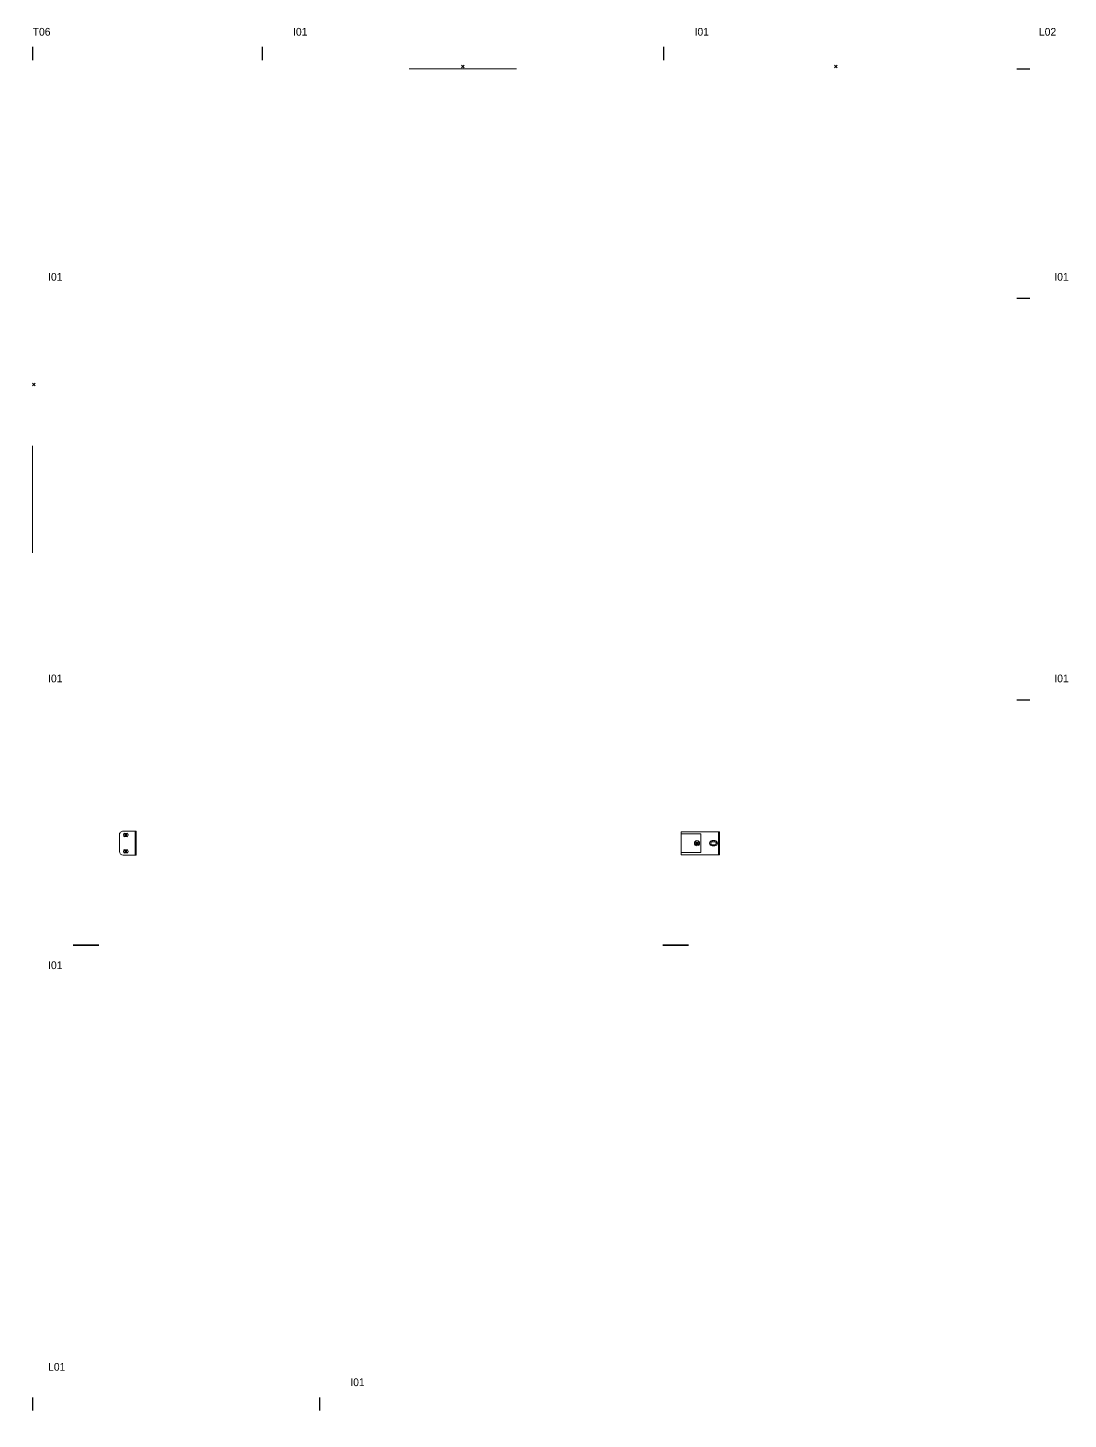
# Model space of a CAD drawing. Header units: inches. Extents: x 162 to 11993, y 18 to 332.
# Drawn here: x 5422.6 to 5531.4, y 41.7 to 187.2 of the extents above; entities that cross this region are included whole.
import ezdxf
from ezdxf.enums import TextEntityAlignment as Align

# ---------------------------------------------------------------- set-up
doc = ezdxf.new("R2010")
doc.units = ezdxf.units.IN
doc.header["$MEASUREMENT"] = 0
for name, color, linetype in [('DD2D_Geometry', 7, 'Continuous'), ('ENFASIS NEW', 7, 'Continuous'), ('Id Unión', 7, 'Continuous'), ('PV-26D', 7, 'Continuous')]:
    doc.layers.add(name, color=color, linetype=linetype)
doc.styles.get("Standard").update_dxf_attribs({"font": 'stylu.ttf'})

# ---------------------------------------------------------------- blocks, each defined once
blk = doc.blocks.new('DD40102466AB')
at = {"color": 1}
for p, q in [((0.0035, -0.0035), (-0.0035, 0.0035)), ((0.0035, 0.0035), (-0.0035, -0.0035))]:
    blk.add_line(p, q, dxfattribs=at)
blk.add_point((0, 0))
blk.add_point((0, 0))
blk.add_point((0, 0), dxfattribs=at)
blk = doc.blocks.new('DD40102442AB')
at = {"color": 1}
for p, q in [((0.0035, -0.0035), (-0.0035, 0.0035)), ((0.0035, 0.0035), (-0.0035, -0.0035))]:
    blk.add_line(p, q, dxfattribs=at)
blk.add_point((0, 0))
blk.add_point((0, 0))
blk.add_point((0, 0), dxfattribs=at)
blk = doc.blocks.new('DD40123072AB')
at = {"layer": 'PV-26D'}
for p, q in [((-0.8175, -0.1166, 0.75), (-0.7495, -0.1166, 0.75)), ((-0.7495, -0.1167, 0.75), (-0.8175, -0.1167, 0.75)), ((0.8175, -0.1166, 0.75), (0.7495, -0.1166, 0.75)), ((0.7495, -0.1167, 0.75), (0.8175, -0.1167, 0.75))]:
    blk.add_line(p, q, dxfattribs=at)
blk = doc.blocks.new('DD305172S')
at = {"color": 0, "linetype": 'Continuous', "lineweight": 0}
for p, q in [((-0.06, 0.0305, 0.722), (-0.0573, 0.0305, 0.722)), ((-0.06, -0.0305, 0.722), (-0.06, 0.0305, 0.722)), ((-0.0573, 0.0305, 0.722), (0.038, 0.0305, 0.722)), ((-0.0573, 0.0305, 0.722), (-0.0573, -0.0305, 0.722)), ((-0.0475, 0.007, 0.722), (-0.0405, 0.007, 0.722)), ((-0.0475, 0.004, 0.722), (-0.0475, 0.007, 0.722)), ((-0.0405, 0.004, 0.722), (-0.0475, 0.004, 0.722)), ((-0.0405, 0.007, 0.722), (-0.0405, 0.004, 0.722)), ((0.038, 0.025, 0.722), (-0.01, 0.025, 0.722)), ((-0.01, -0.025, 0.722), (-0.01, 0.025, 0.722)), ((0.038, 0.0305, 0.722), (0.042, 0.0305, 0.722)), ((0.0393, 0.025, 0.722), (0.038, 0.025, 0.722)), ((0.042, 0.025, 0.722), (0.0393, 0.025, 0.722)), ((0.042, 0.0112, 0.722), (0.042, 0.0305, 0.722)), ((0.042, 0.0096, 0.722), (0.042, 0.0112, 0.722)), ((0.042, -0.0096, 0.722), (0.042, 0.0096, 0.722)), ((1.49, 0.0308, 0.722), (1.49, 0.032, 0.722)), ((1.4935, 0.032, 0.722), (1.49, 0.032, 0.722)), ((1.49, 0.0112, 0.722), (1.49, 0.0308, 0.722)), ((1.49, 0.0096, 0.722), (1.49, 0.0112, 0.722)), ((1.49, -0.0096, 0.722), (1.49, 0.0096, 0.722)), ((1.4927, -0.032, 0.722), (1.4927, 0.032, 0.722)), ((1.525, 0.032, 0.722), (1.4935, 0.032, 0.722)), ((1.5204, 0.026, 0.722), (1.5157, 0.026, 0.722)), ((1.5157, 0.018, 0.722), (1.5204, 0.018, 0.722)), ((1.535, -0.022, 0.722), (1.535, 0.022, 0.722)), ((-0.0573, -0.0305, 0.722), (-0.06, -0.0305, 0.722)), ((-0.0573, -0.0305, 0.722), (0.038, -0.0305, 0.722)), ((-0.0475, -0.004, 0.722), (-0.0475, -0.007, 0.722)), ((-0.0475, -0.004, 0.722), (-0.0405, -0.004, 0.722)), ((-0.0405, -0.007, 0.722), (-0.0475, -0.007, 0.722)), ((-0.0405, -0.007, 0.722), (-0.0405, -0.004, 0.722)), ((-0.01, -0.025, 0.722), (0.038, -0.025, 0.722)), ((0.038, -0.025, 0.722), (0.0393, -0.025, 0.722)), ((0.038, -0.0305, 0.722), (0.042, -0.0305, 0.722)), ((0.0393, -0.025, 0.722), (0.042, -0.025, 0.722)), ((0.042, -0.0112, 0.722), (0.042, -0.0096, 0.722)), ((0.042, -0.0305, 0.722), (0.042, -0.0112, 0.722)), ((1.49, -0.0112, 0.722), (1.49, -0.0096, 0.722)), ((1.49, -0.0308, 0.722), (1.49, -0.0112, 0.722)), ((1.49, -0.032, 0.722), (1.49, -0.0308, 0.722)), ((1.4935, -0.032, 0.722), (1.49, -0.032, 0.722)), ((1.525, -0.032, 0.722), (1.4935, -0.032, 0.722)), ((1.5204, -0.018, 0.722), (1.5157, -0.018, 0.722)), ((1.5157, -0.026, 0.722), (1.5204, -0.026, 0.722))]:
    blk.add_line(p, q, dxfattribs=at)
at = {"color": 1}
for p, q in [((-0.0049, -0.0049, 0.722), (0.0049, 0.0049, 0.722)), ((0.0049, -0.0049, 0.722), (-0.0049, 0.0049, 0.722)), ((1.5131, 0.0171, 0.722), (1.523, 0.0269, 0.722)), ((1.523, 0.0171, 0.722), (1.5131, 0.0269, 0.722)), ((1.5131, -0.0269, 0.722), (1.523, -0.0171, 0.722)), ((1.523, -0.0269, 0.722), (1.5131, -0.0171, 0.722))]:
    blk.add_line(p, q, dxfattribs=at)
at = {"color": 0, "linetype": 'Continuous', "lineweight": 0}
for centre, radius, start, end in [((-0.0475, 0, 0.722), 0.00697, 90, 270), ((-0.0475, 0, 0.722), 0.00397, 90, 270), ((-0.0405, 0, 0.722), 0.00697, 270, 90), ((-0.0405, 0, 0.722), 0.00397, 270, 90), ((0, 0, 0.722), 0.00697, 90, 270), ((0, 0, 0.722), 0.00397, 90, 270), ((0, 0, 0.722), 0.00255, 90, 270), ((0, 0, 0.722), 0.00697, 270, 90), ((0, 0, 0.722), 0.00397, 270, 90), ((0, 0, 0.722), 0.00255, 270, 90), ((1.5157, 0.022, 0.722), 0.00397, 90, 270), ((1.5181, 0.022, 0.722), 0.00255, 90, 270), ((1.5181, 0.022, 0.722), 0.00255, 270, 90), ((1.5204, 0.022, 0.722), 0.00397, 270, 90), ((1.525, 0.022, 0.722), 0.01, 0, 90), ((1.5157, -0.022, 0.722), 0.00397, 90, 270), ((1.5181, -0.022, 0.722), 0.00255, 90, 270), ((1.5181, -0.022, 0.722), 0.00255, 270, 90), ((1.5204, -0.022, 0.722), 0.00397, 270, 90), ((1.525, -0.022, 0.722), 0.01, 270, 0)]:
    blk.add_arc(centre, radius, start, end, dxfattribs=at)
for p in [(0, 0, 0.722), (1.5181, 0.022, 0.722), (1.5181, -0.022, 0.722)]:
    blk.add_point(p)
blk = doc.blocks.new('DD40102436AB')
at = {"color": 1}
for p, q in [((0.0035, -0.0035), (-0.0035, 0.0035)), ((0.0035, 0.0035), (-0.0035, -0.0035))]:
    blk.add_line(p, q, dxfattribs=at)
blk.add_point((0, 0))
blk.add_point((0, 0))
blk.add_point((0, 0), dxfattribs=at)
blk = doc.blocks.new('DD101030423D')
blk.add_line((0, 0.0175), (0, -0.0175))
blk = doc.blocks.new('SPACE_DD10103042')
blk.add_blockref('DD101030423D', (0, 0))
blk = doc.blocks.new('DD101036423D')
blk.add_line((0, 0.0175), (0, -0.0175))
blk = doc.blocks.new('SPACE_DD10103642')
blk.add_blockref('DD101036423D', (0, 0))
blk = doc.blocks.new('DD101024303D')
blk.add_line((0, 0.0175), (0, -0.0175))
blk = doc.blocks.new('SPACE_DD10102430')
blk.add_blockref('DD101024303D', (0, 0))
blk = doc.blocks.new('DD101042303D')
blk.add_line((0, 0.0175), (0, -0.0175))
blk = doc.blocks.new('SPACE_DD10104230')
blk.add_blockref('DD101042303D', (0, 0))
blk = doc.blocks.new('DD101036303D')
blk.add_line((0, 0.0175), (0, -0.0175))
blk = doc.blocks.new('SPACE_DD10103630')
blk.add_blockref('DD101036303D', (0, 0))
blk = doc.blocks.new('DD101024423D')
blk.add_line((0, 0.0175), (0, -0.0175))
blk = doc.blocks.new('SPACE_DD10102442')
blk.add_blockref('DD101024423D', (0, 0))
blk = doc.blocks.new('DD101042423D')
blk.add_line((0, 0.0175), (0, -0.0175))
blk = doc.blocks.new('SPACE_DD10104242')
blk.add_blockref('DD101042423D', (0, 0))
blk = doc.blocks.new('DD20154205')
blk.add_attdef('A', text='', height=0.03).set_placement((0.5285, 0.076, 0.012), align=Align.MIDDLE_CENTER)
blk = doc.blocks.new('DD20114224')
blk.add_attdef('A', text='', height=0.03).set_placement((0.5285, 0.156, 0.012), align=Align.MIDDLE_CENTER)
blk = doc.blocks.new('DD20114212')
blk.add_attdef('A', text='', height=0.03).set_placement((0.5285, 0.156, 0.012), align=Align.MIDDLE_CENTER)
blk = doc.blocks.new('DD20153029')
blk.add_attdef('A', text='', height=0.03).set_placement((0.376, 0.156, 0.012), align=Align.MIDDLE_CENTER)
blk = doc.blocks.new('DD20113012')
blk.add_attdef('A', text='', height=0.03).set_placement((0.376, 0.156, 0.012), align=Align.MIDDLE_CENTER)
blk = doc.blocks.new('DD20154217')
blk.add_attdef('A', text='', height=0.03).set_placement((0.5285, 0.156, 0.012), align=Align.MIDDLE_CENTER)
blk = doc.blocks.new('DD20314212')
at = {"color": 0, "linetype": 'Continuous', "lineweight": 0}
for p, q in [((0.4935, 0.164, 0.012), (0.4935, 0.129, 0.012)), ((0.5635, 0.164, 0.012), (0.4935, 0.164, 0.012)), ((0.5635, 0.129, 0.012), (0.5635, 0.164, 0.012)), ((0.4935, 0.129, 0.012), (0.5635, 0.129, 0.012)), ((0.671, 0.1065, 0.012), (0.386, 0.1065, 0.012)), ((0.386, 0.1065, 0.012), (0.386, 0.0165, 0.012)), ((0.671, 0.0165, 0.012), (0.671, 0.1065, 0.012)), ((0.386, 0.0165, 0.012), (0.671, 0.0165, 0.012))]:
    blk.add_line(p, q, dxfattribs=at)
for centre, start, end in [((0.487, 0.1465, 0.012), 0, 180), ((0.57, 0.1465, 0.012), 0, 180), ((0.487, 0.1465, 0.012), 180, 0), ((0.57, 0.1465, 0.012), 180, 0)]:
    blk.add_arc(centre, 0.00159, start, end, dxfattribs=at)
blk.add_attdef('A', text='', height=0.03).set_placement((0.1483, 0.1978, 0.015), align=Align.MIDDLE_CENTER)
blk = doc.blocks.new('DD20152429')
blk.add_attdef('A', text='', height=0.03).set_placement((0.3, 0.156, 0.012), align=Align.MIDDLE_CENTER)
blk = doc.blocks.new('DD20112412')
blk.add_attdef('A', text='', height=0.03).set_placement((0.3, 0.156, 0.012), align=Align.MIDDLE_CENTER)
blk = doc.blocks.new('DD20153005')
blk.add_attdef('A', text='', height=0.03).set_placement((0.376, 0.076, 0.012), align=Align.MIDDLE_CENTER)
blk = doc.blocks.new('DD20113024')
blk.add_attdef('A', text='', height=0.03).set_placement((0.376, 0.156, 0.012), align=Align.MIDDLE_CENTER)
blk = doc.blocks.new('DD20153023')
blk.add_attdef('A', text='', height=0.03).set_placement((0.376, 0.156, 0.012), align=Align.MIDDLE_CENTER)
blk = doc.blocks.new('DD20113006')
blk.add_attdef('A', text='', height=0.03).set_placement((0.376, 0.076, 0.012), align=Align.MIDDLE_CENTER)
blk = doc.blocks.new('DD20152423')
blk.add_attdef('A', text='', height=0.03).set_placement((0.3, 0.156, 0.012), align=Align.MIDDLE_CENTER)
blk = doc.blocks.new('DD20112406')
blk.add_attdef('A', text='', height=0.03).set_placement((0.3, 0.076, 0.012), align=Align.MIDDLE_CENTER)
blk = doc.blocks.new('DD20154223')
blk.add_attdef('A', text='', height=0.03).set_placement((0.5285, 0.156, 0.012), align=Align.MIDDLE_CENTER)
blk = doc.blocks.new('DD20114206')
blk.add_attdef('A', text='', height=0.03).set_placement((0.5285, 0.076, 0.012), align=Align.MIDDLE_CENTER)
blk = doc.blocks.new('DD20153605')
blk.add_attdef('A', text='', height=0.03).set_placement((0.4525, 0.0721, 0.012), align=Align.MIDDLE_CENTER)
blk = doc.blocks.new('DD20113624')
blk.add_attdef('A', text='', height=0.03).set_placement((0.4525, 0.156, 0.012), align=Align.MIDDLE_CENTER)
blk = doc.blocks.new('DD20113612')
blk.add_attdef('A', text='', height=0.03).set_placement((0.4525, 0.156, 0.012), align=Align.MIDDLE_CENTER)
blk = doc.blocks.new('DD20153623')
blk.add_attdef('A', text='', height=0.03).set_placement((0.4525, 0.156, 0.012), align=Align.MIDDLE_CENTER)
blk = doc.blocks.new('DD20113606')
blk.add_attdef('A', text='', height=0.03).set_placement((0.4525, 0.076, 0.012), align=Align.MIDDLE_CENTER)
blk = doc.blocks.new('DD20153629')
blk.add_attdef('A', text='', height=0.03).set_placement((0.4525, 0.156, 0.012), align=Align.MIDDLE_CENTER)
blk = doc.blocks.new('DD20152405')
blk.add_attdef('A', text='', height=0.03).set_placement((0.3, 0.076, 0.012), align=Align.MIDDLE_CENTER)
blk = doc.blocks.new('DD20112424')
blk.add_attdef('A', text='', height=0.03).set_placement((0.3, 0.156, 0.012), align=Align.MIDDLE_CENTER)
blk = doc.blocks.new('DD80013014')
blk.add_attdef('A', text='', height=0.03).set_placement((0.3661, 0.1407, 0.009), align=Align.MIDDLE_CENTER)
blk = doc.blocks.new('DD80014214')
blk.add_attdef('A', text='', height=0.03).set_placement((0.5176, 0.1407, 0.009), align=Align.MIDDLE_CENTER)
blk = doc.blocks.new('DD80013614')
blk.add_attdef('A', text='', height=0.03).set_placement((0.5176, 0.1407, 0.009), align=Align.MIDDLE_CENTER)
blk = doc.blocks.new('DD80012414')
blk.add_attdef('A', text='', height=0.03).set_placement((0.3113, 0.1407, 0.009), align=Align.MIDDLE_CENTER)

msp = doc.modelspace()

# ---------------------------------------------------------------- block references
at = {"layer": 'DD2D_Geometry', "xscale": 39.3700787401575, "yscale": 39.3700787401575, "zscale": 39.3700787401575}
for name, p in [('SPACE_DD10102430', (5423.06, 184.55)), ('SPACE_DD10104230', (5447.07, 184.55)), ('SPACE_DD10103630', (5489.08, 184.55)), ('SPACE_DD10103042', (5423.06, 43.29)), ('SPACE_DD10103642', (5453.06, 43.29))]:
    msp.add_blockref(name, p, dxfattribs=at)
at = {"layer": 'DD2D_Geometry', "extrusion": (1.22465e-16, 1, 2.22045e-16)}
ref = msp.add_blockref('DD20112406', (-5446.88, 22.99, 185.66), dxfattribs=dict(at, xscale=39.3700787401575, yscale=39.3700787401575, zscale=39.3700787401575))
ref.add_attrib('A', 'TR0', dxfattribs={"layer": '0', "extrusion": (1.22465e-16, 1, 2.22045e-16), "height": 1.181}).set_placement((-5435.07, 25.98, 186.14), align=Align.MIDDLE_CENTER)
ref = msp.add_blockref('DD20152423', (-5446.88, 0, 185.66), dxfattribs=dict(at, xscale=39.3700787401575, yscale=39.3700787401575, zscale=39.3700787401575))
ref.add_attrib('A', 'S', dxfattribs={"layer": '0', "extrusion": (1.22465e-16, 1, 2.22045e-16), "height": 1.18}).set_placement((-5435.07, 6.14, 186.14), align=Align.MIDDLE_CENTER)
ref = msp.add_blockref('DD20114206', (-5488.88, 22.99, 185.66), dxfattribs=dict(at, xscale=39.3700787401575, yscale=39.3700787401575, zscale=39.3700787401575))
ref.add_attrib('A', 'TR0', dxfattribs={"layer": '0', "extrusion": (1.22465e-16, 1, 2.22045e-16), "height": 1.181}).set_placement((-5468.08, 25.98, 186.14), align=Align.MIDDLE_CENTER)
ref = msp.add_blockref('DD20154223', (-5488.88, 0, 185.66), dxfattribs=dict(at, xscale=39.3700787401575, yscale=39.3700787401575, zscale=39.3700787401575))
ref.add_attrib('A', 'S', dxfattribs={"layer": '0', "extrusion": (1.22465e-16, 1, 2.22045e-16), "height": 1.18}).set_placement((-5468.08, 6.14, 186.14), align=Align.MIDDLE_CENTER)
ref = msp.add_blockref('DD20113606', (-5524.91, 22.99, 185.66), dxfattribs=dict(at, xscale=39.3700787401575, yscale=39.3700787401575, zscale=39.3700787401575))
ref.add_attrib('A', 'TR0', dxfattribs={"layer": '0', "extrusion": (1.22465e-16, 1, 2.22045e-16), "height": 1.181}).set_placement((-5507.09, 25.98, 186.14), align=Align.MIDDLE_CENTER)
ref = msp.add_blockref('DD20153623', (-5524.91, 0, 185.66), dxfattribs=dict(at, xscale=39.3700787401575, yscale=39.3700787401575, zscale=39.3700787401575))
ref.add_attrib('A', 'S', dxfattribs={"layer": '0', "extrusion": (1.22465e-16, 1, 2.22045e-16), "height": 1.18}).set_placement((-5507.09, 6.14, 186.14), align=Align.MIDDLE_CENTER)
at = {"layer": 'DD2D_Geometry', "extrusion": (0, -1, 2.22045e-16)}
ref = msp.add_blockref('DD20314212', (5447.27, 16.97, -183.43), dxfattribs=dict(at, xscale=39.3700787401575, yscale=39.3700787401575, zscale=39.3700787401575))
ref.add_attrib('A', 'S', dxfattribs={"layer": '0', "extrusion": (0, -1, 2.22045e-16), "height": 1.18}).set_placement((5453.11, 24.76, -182.84), align=Align.MIDDLE_CENTER)
ref = msp.add_blockref('DD20152429', (5423.25, 0, -183.43), dxfattribs=dict(at, xscale=39.3700787401575, yscale=39.3700787401575, zscale=39.3700787401575))
ref.add_attrib('A', 'S', dxfattribs={"layer": '0', "extrusion": (0, -1, 2.22045e-16), "height": 1.18}).set_placement((5435.07, 6.14, -182.96), align=Align.MIDDLE_CENTER)
ref = msp.add_blockref('DD20154217', (5447.27, 0, -183.43), dxfattribs=dict(at, xscale=39.3700787401575, yscale=39.3700787401575, zscale=39.3700787401575))
ref.add_attrib('A', 'S', dxfattribs={"layer": '0', "extrusion": (0, -1, 2.22045e-16), "height": 1.18}).set_placement((5468.08, 6.14, -182.96), align=Align.MIDDLE_CENTER)
ref = msp.add_blockref('DD20153629', (5489.28, 0, -183.43), dxfattribs=dict(at, xscale=39.3700787401575, yscale=39.3700787401575, zscale=39.3700787401575))
ref.add_attrib('A', 'S', dxfattribs={"layer": '0', "extrusion": (0, -1, 2.22045e-16), "height": 1.18}).set_placement((5507.09, 6.14, -182.96), align=Align.MIDDLE_CENTER)
at = {"layer": 'DD2D_Geometry', "xscale": 39.3700787401575, "yscale": 39.3700787401575, "zscale": 39.3700787401575, "rotation": 270}
for name, p in [('SPACE_DD10102442', (5526.72, 182.93)), ('SPACE_DD10104242', (5526.72, 158.92)), ('SPACE_DD10102442', (5526.72, 116.91))]:
    msp.add_blockref(name, p, dxfattribs=at)
at = {"layer": 'DD2D_Geometry', "extrusion": (1, -1.22465e-16, 2.22045e-16)}
ref = msp.add_blockref('DD20112412', (159.12, 28.98, 5422.56), dxfattribs=dict(at, xscale=39.3700787401575, yscale=39.3700787401575, zscale=39.3700787401575))
ref.add_attrib('A', 'TR0', dxfattribs={"layer": '0', "extrusion": (1, -1.22465e-16, 2.22045e-16), "height": 1.181}).set_placement((170.93, 35.12, 5423.03), align=Align.MIDDLE_CENTER)
at = {"layer": 'DD2D_Geometry', "extrusion": (-1, 0, 2.22045e-16)}
ref = msp.add_blockref('DD20112412', (-182.74, 28.98, -5525.61), dxfattribs=dict(at, xscale=39.3700787401575, yscale=39.3700787401575, zscale=39.3700787401575))
ref.add_attrib('A', 'TR0', dxfattribs={"layer": '0', "extrusion": (-1, 0, 2.22045e-16), "height": 1.181}).set_placement((-170.93, 35.12, -5525.13), align=Align.MIDDLE_CENTER)
at = {"layer": 'DD2D_Geometry', "extrusion": (1, -1.22465e-16, 2.22045e-16)}
ref = msp.add_blockref('DD20112412', (159.12, 22.99, 5527.83), dxfattribs=dict(at, xscale=39.3700787401575, yscale=39.3700787401575, zscale=39.3700787401575))
ref.add_attrib('A', 'TR0', dxfattribs={"layer": '0', "extrusion": (1, -1.22465e-16, 2.22045e-16), "height": 1.181}).set_placement((170.93, 29.13, 5528.31), align=Align.MIDDLE_CENTER)
ref = msp.add_blockref('DD20112406', (159.12, 34.76, 5527.83), dxfattribs=dict(at, xscale=39.3700787401575, yscale=39.3700787401575, zscale=39.3700787401575))
ref.add_attrib('A', 'TR0', dxfattribs={"layer": '0', "extrusion": (1, -1.22465e-16, 2.22045e-16), "height": 1.181}).set_placement((170.93, 37.76, 5528.31), align=Align.MIDDLE_CENTER)
ref = msp.add_blockref('DD20152429', (159.12, 0, 5422.56), dxfattribs=dict(at, xscale=39.3700787401575, yscale=39.3700787401575, zscale=39.3700787401575))
ref.add_attrib('A', 'S', dxfattribs={"layer": '0', "extrusion": (1, -1.22465e-16, 2.22045e-16), "height": 1.18}).set_placement((170.93, 6.14, 5423.03), align=Align.MIDDLE_CENTER)
at = {"layer": 'DD2D_Geometry', "extrusion": (-1, 0, 2.22045e-16)}
ref = msp.add_blockref('DD20152429', (-182.74, 0, -5525.61), dxfattribs=dict(at, xscale=39.3700787401575, yscale=39.3700787401575, zscale=39.3700787401575))
ref.add_attrib('A', 'S', dxfattribs={"layer": '0', "extrusion": (-1, 0, 2.22045e-16), "height": 1.18}).set_placement((-170.93, 6.14, -5525.13), align=Align.MIDDLE_CENTER)
ref = msp.add_blockref('DD80012414', (-182.93, 41.06, -5526.96), dxfattribs=dict(at, xscale=39.3700787401575, yscale=39.3700787401575, zscale=39.3700787401575))
ref.add_attrib('A', 'V', dxfattribs={"layer": '0', "extrusion": (-1, 0, 2.22045e-16), "height": 1.18}).set_placement((-170.68, 46.6, -5526.6), align=Align.MIDDLE_CENTER)
at = {"layer": 'DD2D_Geometry', "extrusion": (1, -1.22465e-16, 2.22045e-16)}
ref = msp.add_blockref('DD20152423', (159.12, 0, 5527.83), dxfattribs=dict(at, xscale=39.3700787401575, yscale=39.3700787401575, zscale=39.3700787401575))
ref.add_attrib('A', 'S', dxfattribs={"layer": '0', "extrusion": (1, -1.22465e-16, 2.22045e-16), "height": 1.18}).set_placement((170.93, 6.14, 5528.31), align=Align.MIDDLE_CENTER)
ref = msp.add_blockref('DD20314212', (117.11, 16.97, 5422.56), dxfattribs=dict(at, xscale=39.3700787401575, yscale=39.3700787401575, zscale=39.3700787401575))
ref.add_attrib('A', 'S', dxfattribs={"layer": '0', "extrusion": (1, -1.22465e-16, 2.22045e-16), "height": 1.18}).set_placement((122.95, 24.76, 5423.15), align=Align.MIDDLE_CENTER)
ref = msp.add_blockref('DD20114212', (117.11, 28.74, 5422.56), dxfattribs=dict(at, xscale=39.3700787401575, yscale=39.3700787401575, zscale=39.3700787401575))
ref.add_attrib('A', 'TR0', dxfattribs={"layer": '0', "extrusion": (1, -1.22465e-16, 2.22045e-16), "height": 1.181}).set_placement((137.91, 34.88, 5423.03), align=Align.MIDDLE_CENTER)
ref = msp.add_blockref('DD20154217', (117.11, 0, 5422.56), dxfattribs=dict(at, xscale=39.3700787401575, yscale=39.3700787401575, zscale=39.3700787401575))
ref.add_attrib('A', 'S', dxfattribs={"layer": '0', "extrusion": (1, -1.22465e-16, 2.22045e-16), "height": 1.18}).set_placement((137.91, 6.14, 5423.03), align=Align.MIDDLE_CENTER)
at = {"layer": 'DD2D_Geometry', "extrusion": (-1, 0, 2.22045e-16)}
ref = msp.add_blockref('DD20114224', (-158.72, 5.2, -5525.61), dxfattribs=dict(at, xscale=39.3700787401575, yscale=39.3700787401575, zscale=39.3700787401575))
ref.add_attrib('A', 'TR0', dxfattribs={"layer": '0', "extrusion": (-1, 0, 2.22045e-16), "height": 1.181}).set_placement((-137.91, 11.34, -5525.13), align=Align.MIDDLE_CENTER)
ref = msp.add_blockref('DD20114212', (-158.72, 28.98, -5525.61), dxfattribs=dict(at, xscale=39.3700787401575, yscale=39.3700787401575, zscale=39.3700787401575))
ref.add_attrib('A', 'TR0', dxfattribs={"layer": '0', "extrusion": (-1, 0, 2.22045e-16), "height": 1.181}).set_placement((-137.91, 35.12, -5525.13), align=Align.MIDDLE_CENTER)
ref = msp.add_blockref('DD20154205', (-158.72, 0, -5525.61), dxfattribs=dict(at, xscale=39.3700787401575, yscale=39.3700787401575, zscale=39.3700787401575))
ref.add_attrib('A', 'S', dxfattribs={"layer": '0', "extrusion": (-1, 0, 2.22045e-16), "height": 1.18}).set_placement((-137.91, 2.99, -5525.13), align=Align.MIDDLE_CENTER)
ref = msp.add_blockref('DD80014214', (-158.92, 41.06, -5526.96), dxfattribs=dict(at, xscale=39.3700787401575, yscale=39.3700787401575, zscale=39.3700787401575))
ref.add_attrib('A', 'V', dxfattribs={"layer": '0', "extrusion": (-1, 0, 2.22045e-16), "height": 1.18}).set_placement((-138.54, 46.6, -5526.6), align=Align.MIDDLE_CENTER)
at = {"layer": 'DD2D_Geometry', "extrusion": (1, -1.22465e-16, 2.22045e-16)}
ref = msp.add_blockref('DD20114212', (117.11, 22.99, 5527.83), dxfattribs=dict(at, xscale=39.3700787401575, yscale=39.3700787401575, zscale=39.3700787401575))
ref.add_attrib('A', 'TR0', dxfattribs={"layer": '0', "extrusion": (1, -1.22465e-16, 2.22045e-16), "height": 1.181}).set_placement((137.91, 29.13, 5528.31), align=Align.MIDDLE_CENTER)
ref = msp.add_blockref('DD20114206', (117.11, 34.76, 5527.83), dxfattribs=dict(at, xscale=39.3700787401575, yscale=39.3700787401575, zscale=39.3700787401575))
ref.add_attrib('A', 'TR0', dxfattribs={"layer": '0', "extrusion": (1, -1.22465e-16, 2.22045e-16), "height": 1.181}).set_placement((137.91, 37.76, 5528.31), align=Align.MIDDLE_CENTER)
ref = msp.add_blockref('DD20154223', (117.11, 0, 5527.83), dxfattribs=dict(at, xscale=39.3700787401575, yscale=39.3700787401575, zscale=39.3700787401575))
ref.add_attrib('A', 'S', dxfattribs={"layer": '0', "extrusion": (1, -1.22465e-16, 2.22045e-16), "height": 1.18}).set_placement((137.91, 6.14, 5528.31), align=Align.MIDDLE_CENTER)
at = {"layer": 'DD2D_Geometry', "extrusion": (-1, 0, 2.22045e-16)}
ref = msp.add_blockref('DD20112424', (-116.71, 5.2, -5525.61), dxfattribs=dict(at, xscale=39.3700787401575, yscale=39.3700787401575, zscale=39.3700787401575))
ref.add_attrib('A', 'TR0', dxfattribs={"layer": '0', "extrusion": (-1, 0, 2.22045e-16), "height": 1.181}).set_placement((-104.9, 11.34, -5525.13), align=Align.MIDDLE_CENTER)
ref = msp.add_blockref('DD20112412', (-116.71, 28.98, -5525.61), dxfattribs=dict(at, xscale=39.3700787401575, yscale=39.3700787401575, zscale=39.3700787401575))
ref.add_attrib('A', 'TR0', dxfattribs={"layer": '0', "extrusion": (-1, 0, 2.22045e-16), "height": 1.181}).set_placement((-104.9, 35.12, -5525.13), align=Align.MIDDLE_CENTER)
at = {"layer": 'DD2D_Geometry', "extrusion": (1, -1.22465e-16, 2.22045e-16)}
ref = msp.add_blockref('DD20112412', (93.09, 22.99, 5527.83), dxfattribs=dict(at, xscale=39.3700787401575, yscale=39.3700787401575, zscale=39.3700787401575))
ref.add_attrib('A', 'TR0', dxfattribs={"layer": '0', "extrusion": (1, -1.22465e-16, 2.22045e-16), "height": 1.181}).set_placement((104.9, 29.13, 5528.31), align=Align.MIDDLE_CENTER)
ref = msp.add_blockref('DD20112406', (93.09, 34.76, 5527.83), dxfattribs=dict(at, xscale=39.3700787401575, yscale=39.3700787401575, zscale=39.3700787401575))
ref.add_attrib('A', 'TR0', dxfattribs={"layer": '0', "extrusion": (1, -1.22465e-16, 2.22045e-16), "height": 1.181}).set_placement((104.9, 37.76, 5528.31), align=Align.MIDDLE_CENTER)
at = {"layer": 'DD2D_Geometry', "extrusion": (-1, 0, 2.22045e-16)}
ref = msp.add_blockref('DD20152405', (-116.71, 0, -5525.61), dxfattribs=dict(at, xscale=39.3700787401575, yscale=39.3700787401575, zscale=39.3700787401575))
ref.add_attrib('A', 'S', dxfattribs={"layer": '0', "extrusion": (-1, 0, 2.22045e-16), "height": 1.18}).set_placement((-104.9, 2.99, -5525.13), align=Align.MIDDLE_CENTER)
ref = msp.add_blockref('DD80012414', (-116.91, 41.06, -5526.96), dxfattribs=dict(at, xscale=39.3700787401575, yscale=39.3700787401575, zscale=39.3700787401575))
ref.add_attrib('A', 'V', dxfattribs={"layer": '0', "extrusion": (-1, 0, 2.22045e-16), "height": 1.18}).set_placement((-104.65, 46.6, -5526.6), align=Align.MIDDLE_CENTER)
at = {"layer": 'DD2D_Geometry', "extrusion": (1, -1.22465e-16, 2.22045e-16)}
ref = msp.add_blockref('DD20152423', (93.09, 0, 5527.83), dxfattribs=dict(at, xscale=39.3700787401575, yscale=39.3700787401575, zscale=39.3700787401575))
ref.add_attrib('A', 'S', dxfattribs={"layer": '0', "extrusion": (1, -1.22465e-16, 2.22045e-16), "height": 1.18}).set_placement((104.9, 6.14, 5528.31), align=Align.MIDDLE_CENTER)
ref = msp.add_blockref('DD20113012', (87.11, 28.98, 5422.56), dxfattribs=dict(at, xscale=39.3700787401575, yscale=39.3700787401575, zscale=39.3700787401575))
ref.add_attrib('A', 'TR0', dxfattribs={"layer": '0', "extrusion": (1, -1.22465e-16, 2.22045e-16), "height": 1.181}).set_placement((101.91, 35.12, 5423.03), align=Align.MIDDLE_CENTER)
ref = msp.add_blockref('DD20153029', (87.11, 0, 5422.56), dxfattribs=dict(at, xscale=39.3700787401575, yscale=39.3700787401575, zscale=39.3700787401575))
ref.add_attrib('A', 'S', dxfattribs={"layer": '0', "extrusion": (1, -1.22465e-16, 2.22045e-16), "height": 1.18}).set_placement((101.91, 6.14, 5423.03), align=Align.MIDDLE_CENTER)
ref = msp.add_blockref('DD20114224', (45.1, 5.2, 5422.56), dxfattribs=dict(at, xscale=39.3700787401575, yscale=39.3700787401575, zscale=39.3700787401575))
ref.add_attrib('A', 'TR0', dxfattribs={"layer": '0', "extrusion": (1, -1.22465e-16, 2.22045e-16), "height": 1.181}).set_placement((65.91, 11.34, 5423.03), align=Align.MIDDLE_CENTER)
ref = msp.add_blockref('DD20114212', (45.1, 28.98, 5422.56), dxfattribs=dict(at, xscale=39.3700787401575, yscale=39.3700787401575, zscale=39.3700787401575))
ref.add_attrib('A', 'TR0', dxfattribs={"layer": '0', "extrusion": (1, -1.22465e-16, 2.22045e-16), "height": 1.181}).set_placement((65.91, 35.12, 5423.03), align=Align.MIDDLE_CENTER)
ref = msp.add_blockref('DD20154205', (45.1, 0, 5422.56), dxfattribs=dict(at, xscale=39.3700787401575, yscale=39.3700787401575, zscale=39.3700787401575))
ref.add_attrib('A', 'S', dxfattribs={"layer": '0', "extrusion": (1, -1.22465e-16, 2.22045e-16), "height": 1.18}).set_placement((65.91, 2.99, 5423.03), align=Align.MIDDLE_CENTER)
at = {"layer": 'DD2D_Geometry', "extrusion": (1.22465e-16, 1, 2.22045e-16)}
ref = msp.add_blockref('DD20113024', (-5452.86, 5.2, 44.4), dxfattribs=dict(at, xscale=39.3700787401575, yscale=39.3700787401575, zscale=39.3700787401575))
ref.add_attrib('A', 'TR0', dxfattribs={"layer": '0', "extrusion": (1.22465e-16, 1, 2.22045e-16), "height": 1.181}).set_placement((-5438.06, 11.34, 44.88), align=Align.MIDDLE_CENTER)
ref = msp.add_blockref('DD20113012', (-5452.86, 28.98, 44.4), dxfattribs=dict(at, xscale=39.3700787401575, yscale=39.3700787401575, zscale=39.3700787401575))
ref.add_attrib('A', 'TR0', dxfattribs={"layer": '0', "extrusion": (1.22465e-16, 1, 2.22045e-16), "height": 1.181}).set_placement((-5438.06, 35.12, 44.88), align=Align.MIDDLE_CENTER)
ref = msp.add_blockref('DD20153005', (-5452.86, 0, 44.4), dxfattribs=dict(at, xscale=39.3700787401575, yscale=39.3700787401575, zscale=39.3700787401575))
ref.add_attrib('A', 'S', dxfattribs={"layer": '0', "extrusion": (1.22465e-16, 1, 2.22045e-16), "height": 1.18}).set_placement((-5438.06, 2.99, 44.88), align=Align.MIDDLE_CENTER)
ref = msp.add_blockref('DD20113624', (-5488.88, 5.2, 44.4), dxfattribs=dict(at, xscale=39.3700787401575, yscale=39.3700787401575, zscale=39.3700787401575))
ref.add_attrib('A', 'TR0', dxfattribs={"layer": '0', "extrusion": (1.22465e-16, 1, 2.22045e-16), "height": 1.181}).set_placement((-5471.07, 11.34, 44.88), align=Align.MIDDLE_CENTER)
ref = msp.add_blockref('DD20113612', (-5488.88, 28.98, 44.4), dxfattribs=dict(at, xscale=39.3700787401575, yscale=39.3700787401575, zscale=39.3700787401575))
ref.add_attrib('A', 'TR0', dxfattribs={"layer": '0', "extrusion": (1.22465e-16, 1, 2.22045e-16), "height": 1.181}).set_placement((-5471.07, 35.12, 44.88), align=Align.MIDDLE_CENTER)
ref = msp.add_blockref('DD20153605', (-5488.88, 0, 44.4), dxfattribs=dict(at, xscale=39.3700787401575, yscale=39.3700787401575, zscale=39.3700787401575))
ref.add_attrib('A', 'S', dxfattribs={"layer": '0', "extrusion": (1.22465e-16, 1, 2.22045e-16), "height": 1.18}).set_placement((-5471.07, 2.84, 44.88), align=Align.MIDDLE_CENTER)
at = {"layer": 'DD2D_Geometry', "extrusion": (0, -1, 2.22045e-16)}
ref = msp.add_blockref('DD80013014', (5423.06, 41.06, -43.52), dxfattribs=dict(at, xscale=39.3700787401575, yscale=39.3700787401575, zscale=39.3700787401575))
ref.add_attrib('A', 'V', dxfattribs={"layer": '0', "extrusion": (0, -1, 2.22045e-16), "height": 1.18}).set_placement((5437.47, 46.6, -43.17), align=Align.MIDDLE_CENTER)
ref = msp.add_blockref('DD80013614', (5453.06, 41.06, -43.52), dxfattribs=dict(at, xscale=39.3700787401575, yscale=39.3700787401575, zscale=39.3700787401575))
ref.add_attrib('A', 'V', dxfattribs={"layer": '0', "extrusion": (0, -1, 2.22045e-16), "height": 1.18}).set_placement((5473.44, 46.6, -43.17), align=Align.MIDDLE_CENTER)
ref = msp.add_blockref('DD20113012', (5423.25, 22.99, -42.17), dxfattribs=dict(at, xscale=39.3700787401575, yscale=39.3700787401575, zscale=39.3700787401575))
ref.add_attrib('A', 'TR0', dxfattribs={"layer": '0', "extrusion": (0, -1, 2.22045e-16), "height": 1.181}).set_placement((5438.06, 29.13, -41.7), align=Align.MIDDLE_CENTER)
ref = msp.add_blockref('DD20113006', (5423.25, 34.76, -42.17), dxfattribs=dict(at, xscale=39.3700787401575, yscale=39.3700787401575, zscale=39.3700787401575))
ref.add_attrib('A', 'TR0', dxfattribs={"layer": '0', "extrusion": (0, -1, 2.22045e-16), "height": 1.181}).set_placement((5438.06, 37.76, -41.7), align=Align.MIDDLE_CENTER)
ref = msp.add_blockref('DD20153023', (5423.25, 0, -42.17), dxfattribs=dict(at, xscale=39.3700787401575, yscale=39.3700787401575, zscale=39.3700787401575))
ref.add_attrib('A', 'S', dxfattribs={"layer": '0', "extrusion": (0, -1, 2.22045e-16), "height": 1.18}).set_placement((5438.06, 6.14, -41.7), align=Align.MIDDLE_CENTER)
ref = msp.add_blockref('DD20113612', (5453.25, 22.99, -42.17), dxfattribs=dict(at, xscale=39.3700787401575, yscale=39.3700787401575, zscale=39.3700787401575))
ref.add_attrib('A', 'TR0', dxfattribs={"layer": '0', "extrusion": (0, -1, 2.22045e-16), "height": 1.181}).set_placement((5471.07, 29.13, -41.7), align=Align.MIDDLE_CENTER)
ref = msp.add_blockref('DD20113606', (5453.25, 34.76, -42.17), dxfattribs=dict(at, xscale=39.3700787401575, yscale=39.3700787401575, zscale=39.3700787401575))
ref.add_attrib('A', 'TR0', dxfattribs={"layer": '0', "extrusion": (0, -1, 2.22045e-16), "height": 1.181}).set_placement((5471.07, 37.76, -41.7), align=Align.MIDDLE_CENTER)
ref = msp.add_blockref('DD20153623', (5453.25, 0, -42.17), dxfattribs=dict(at, xscale=39.3700787401575, yscale=39.3700787401575, zscale=39.3700787401575))
ref.add_attrib('A', 'S', dxfattribs={"layer": '0', "extrusion": (0, -1, 2.22045e-16), "height": 1.18}).set_placement((5471.07, 6.14, -41.7), align=Align.MIDDLE_CENTER)
at = {"layer": 'ENFASIS NEW', "xscale": 39.3700787401575, "yscale": 39.3700787401575, "zscale": 39.3700787401575}
for name, p in [('DD40102442AB', (5468.08, 183.2)), ('DD40102436AB', (5507.09, 183.2))]:
    msp.add_blockref(name, p, dxfattribs=at)
for name, p, rotation in [('DD40102466AB', (5423.19, 149.94), 90), ('DD305172S', (5492.57, 101.95), 180), ('DD40123072AB', (5459.48, 86.68), 180)]:
    msp.add_blockref(name, p, dxfattribs=dict(at, rotation=rotation))

# ---------------------------------------------------------------- texts
at = {"layer": 'Id Unión'}
for s, p in [('T06', (5423.07, 186.42)), ('I01', (5450.31, 186.42)), ('I01', (5492.32, 186.42)), ('L02', (5528.35, 186.42)), ('I01', (5424.68, 160.79)), ('I01', (5529.96, 160.79)), ('I01', (5424.68, 118.78)), ('I01', (5529.96, 118.78)), ('I01', (5424.68, 88.78)), ('L01', (5424.68, 46.77)), ('I01', (5456.3, 45.16))]:
    msp.add_text(s, height=0.807, dxfattribs=at).set_placement(p)

doc.saveas('drawing.dxf')
